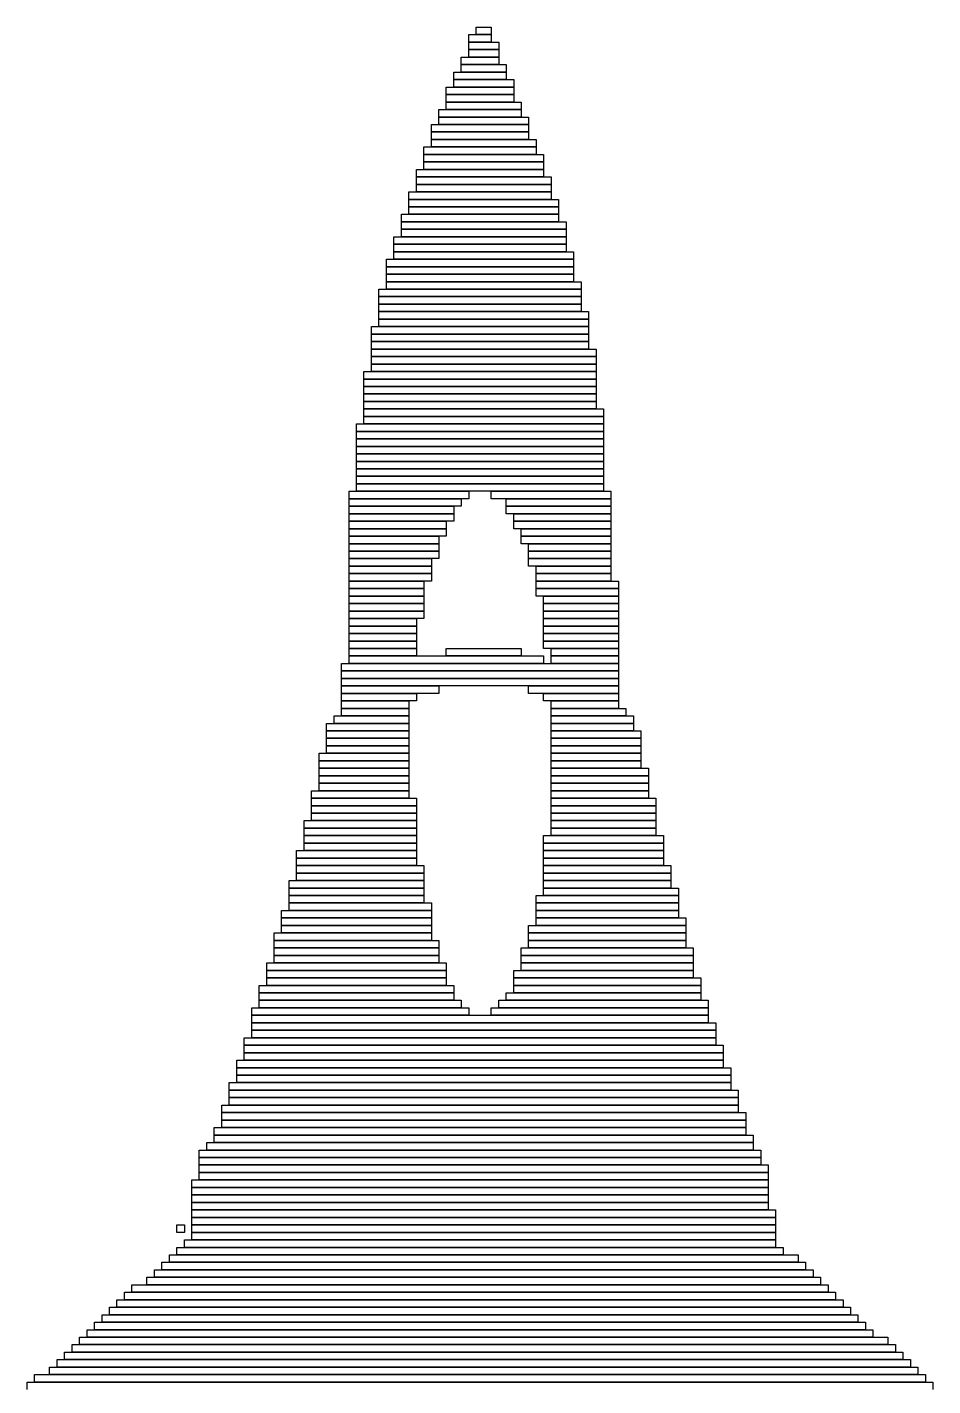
# Model space of a CAD drawing. Extents: x 370 to 653, y 331 to 693.
# Drawn here: x 451 to 572, y 511.5 to 693 of the extents above; entities that cross this region are included whole.
import ezdxf

# ---------------------------------------------------------------- set-up
doc = ezdxf.new("R2010")
doc.units = 0

msp = doc.modelspace()

# ---------------------------------------------------------------- linework, layer by layer
for p, q in [((510, 692), (513, 692)), ((510, 691), (510, 692)), ((511, 693), (513, 693)), ((511, 692), (511, 693)), ((513, 692), (511, 692)), ((513, 693), (513, 692)), ((513, 692), (513, 691)), ((513, 691), (510, 691)), ((510, 691), (514, 691)), ((510, 690), (510, 691)), ((514, 690), (510, 690)), ((510, 690), (514, 690)), ((510, 689), (510, 690)), ((514, 691), (514, 690)), ((514, 690), (514, 689)), ((509, 689), (514, 689)), ((509, 688), (509, 689)), ((514, 688), (509, 688)), ((509, 688), (515, 688)), ((509, 687), (509, 688)), ((514, 689), (510, 689)), ((514, 689), (514, 688)), ((515, 688), (515, 687)), ((508, 687), (515, 687)), ((508, 686), (508, 687)), ((515, 687), (509, 687)), ((515, 687), (515, 686)), ((507, 685), (516, 685)), ((507, 684), (507, 685)), ((515, 686), (508, 686)), ((508, 686), (516, 686)), ((508, 685), (508, 686)), ((516, 685), (508, 685)), ((516, 686), (516, 685)), ((516, 685), (516, 684)), ((516, 684), (507, 684)), ((507, 684), (516, 684)), ((507, 683), (507, 684)), ((516, 683), (507, 683)), ((507, 683), (517, 683)), ((507, 682), (507, 683)), ((516, 684), (516, 683)), ((517, 683), (517, 682)), ((506, 682), (517, 682)), ((506, 681), (506, 682)), ((517, 681), (506, 681)), ((506, 681), (518, 681)), ((506, 680), (506, 681)), ((517, 682), (507, 682)), ((517, 682), (517, 681)), ((518, 681), (518, 680)), ((505, 680), (518, 680)), ((505, 679), (505, 680)), ((518, 679), (505, 679)), ((505, 679), (518, 679)), ((505, 678), (505, 679)), ((518, 680), (506, 680)), ((518, 680), (518, 679)), ((518, 679), (518, 678)), ((504, 677), (519, 677)), ((504, 676), (504, 677)), ((518, 678), (505, 678)), ((505, 678), (519, 678)), ((505, 677), (505, 678)), ((519, 677), (505, 677)), ((519, 678), (519, 677)), ((519, 677), (519, 676)), ((519, 676), (504, 676)), ((504, 676), (520, 676)), ((504, 675), (504, 676)), ((520, 676), (520, 675)), ((503, 674), (520, 674)), ((503, 673), (503, 674)), ((520, 675), (504, 675)), ((504, 675), (520, 675)), ((504, 674), (504, 675)), ((520, 674), (504, 674)), ((520, 675), (520, 674)), ((520, 674), (520, 673)), ((520, 673), (503, 673)), ((503, 673), (521, 673)), ((503, 672), (503, 673)), ((521, 672), (503, 672)), ((503, 672), (521, 672)), ((503, 671), (503, 672)), ((521, 673), (521, 672)), ((521, 672), (521, 671)), ((502, 671), (521, 671)), ((502, 670), (502, 671)), ((521, 670), (502, 670)), ((502, 670), (522, 670)), ((502, 669), (502, 670)), ((521, 671), (503, 671)), ((521, 671), (521, 670)), ((522, 670), (522, 669)), ((501, 668), (522, 668)), ((501, 667), (501, 668)), ((522, 669), (502, 669)), ((502, 669), (522, 669)), ((502, 668), (502, 669)), ((522, 668), (502, 668)), ((522, 669), (522, 668)), ((522, 668), (522, 667)), ((522, 667), (501, 667)), ((501, 667), (523, 667)), ((501, 666), (501, 667)), ((523, 667), (523, 666)), ((500, 665), (523, 665)), ((500, 664), (500, 665)), ((523, 666), (501, 666)), ((501, 666), (523, 666)), ((501, 665), (501, 666)), ((523, 665), (501, 665)), ((523, 666), (523, 665)), ((523, 665), (523, 664)), ((523, 664), (500, 664)), ((500, 664), (523, 664)), ((500, 663), (500, 664)), ((523, 663), (500, 663)), ((500, 663), (524, 663)), ((500, 662), (500, 663)), ((523, 664), (523, 663)), ((524, 663), (524, 662)), ((499, 662), (524, 662)), ((499, 661), (499, 662)), ((524, 661), (499, 661)), ((499, 661), (524, 661)), ((499, 660), (499, 661)), ((524, 662), (500, 662)), ((524, 662), (524, 661)), ((524, 661), (524, 660)), ((524, 660), (499, 660)), ((499, 660), (524, 660)), ((499, 659), (499, 660)), ((524, 659), (499, 659)), ((499, 659), (525, 659)), ((499, 658), (499, 659)), ((524, 660), (524, 659)), ((525, 659), (525, 658)), ((498, 658), (525, 658)), ((498, 657), (498, 658)), ((525, 658), (499, 658)), ((525, 658), (525, 657)), ((525, 657), (498, 657)), ((498, 657), (525, 657)), ((498, 656), (498, 657)), ((525, 656), (498, 656)), ((498, 656), (525, 656)), ((498, 655), (498, 656)), ((525, 657), (525, 656)), ((525, 656), (525, 655)), ((525, 655), (498, 655)), ((498, 655), (526, 655)), ((498, 654), (498, 655)), ((526, 654), (498, 654)), ((498, 654), (526, 654)), ((498, 653), (498, 654)), ((526, 655), (526, 654)), ((526, 654), (526, 653)), ((497, 653), (526, 653)), ((497, 652), (497, 653)), ((526, 652), (497, 652)), ((497, 652), (526, 652)), ((497, 651), (497, 652)), ((526, 653), (498, 653)), ((526, 653), (526, 652)), ((526, 652), (526, 651)), ((526, 651), (497, 651)), ((497, 651), (526, 651)), ((497, 650), (497, 651)), ((526, 650), (497, 650)), ((497, 650), (527, 650)), ((497, 649), (497, 650)), ((526, 651), (526, 650)), ((527, 650), (527, 649)), ((527, 649), (497, 649)), ((497, 649), (527, 649)), ((497, 648), (497, 649)), ((527, 648), (497, 648)), ((497, 648), (527, 648)), ((497, 647), (497, 648)), ((527, 649), (527, 648)), ((527, 648), (527, 647)), ((496, 647), (527, 647)), ((496, 646), (496, 647)), ((527, 647), (497, 647)), ((527, 647), (527, 646)), ((527, 646), (496, 646)), ((496, 646), (527, 646)), ((496, 645), (496, 646)), ((527, 645), (496, 645)), ((496, 645), (527, 645)), ((496, 644), (496, 645)), ((527, 646), (527, 645)), ((527, 645), (527, 644)), ((527, 644), (496, 644)), ((496, 644), (527, 644)), ((496, 643), (496, 644)), ((527, 643), (496, 643)), ((496, 643), (527, 643)), ((496, 642), (496, 643)), ((527, 644), (527, 643)), ((527, 643), (527, 642)), ((527, 642), (496, 642)), ((496, 642), (528, 642)), ((496, 641), (496, 642)), ((528, 641), (496, 641)), ((496, 641), (528, 641)), ((496, 640), (496, 641)), ((528, 642), (528, 641)), ((528, 641), (528, 640)), ((495, 640), (528, 640)), ((495, 639), (495, 640)), ((528, 639), (495, 639)), ((495, 639), (528, 639)), ((495, 638), (495, 639)), ((528, 640), (496, 640)), ((528, 640), (528, 639)), ((528, 639), (528, 638)), ((528, 638), (495, 638)), ((495, 638), (528, 638)), ((495, 637), (495, 638)), ((528, 638), (528, 637)), ((528, 637), (495, 637)), ((495, 637), (528, 637)), ((495, 636), (495, 637)), ((528, 636), (495, 636)), ((495, 636), (528, 636)), ((495, 635), (495, 636)), ((528, 637), (528, 636)), ((528, 636), (528, 635)), ((528, 635), (495, 635)), ((495, 635), (528, 635)), ((495, 634), (495, 635)), ((528, 634), (495, 634)), ((495, 634), (528, 634)), ((495, 633), (495, 634)), ((528, 635), (528, 634)), ((528, 634), (528, 633)), ((528, 633), (495, 633)), ((495, 633), (528, 633)), ((495, 632), (495, 633)), ((528, 632), (495, 632)), ((495, 632), (528, 632)), ((495, 631), (495, 632)), ((528, 633), (528, 632)), ((528, 632), (528, 631)), ((494, 631), (510, 631)), ((494, 630), (494, 631)), ((510, 630), (494, 630)), ((494, 630), (509, 630)), ((494, 629), (494, 630)), ((528, 631), (495, 631)), ((509, 630), (509, 629)), ((510, 631), (510, 630)), ((513, 631), (529, 631)), ((513, 630), (513, 631)), ((529, 630), (513, 630)), ((515, 630), (529, 630)), ((515, 629), (515, 630)), ((529, 631), (529, 630)), ((529, 630), (529, 629)), ((509, 629), (494, 629)), ((494, 629), (508, 629)), ((494, 628), (494, 629)), ((508, 628), (494, 628)), ((494, 628), (508, 628)), ((494, 627), (494, 628)), ((508, 629), (508, 628)), ((508, 628), (508, 627)), ((529, 629), (515, 629)), ((515, 629), (529, 629)), ((515, 628), (515, 629)), ((529, 628), (515, 628)), ((516, 628), (529, 628)), ((516, 627), (516, 628)), ((529, 629), (529, 628)), ((529, 628), (529, 627)), ((508, 627), (494, 627)), ((494, 627), (507, 627)), ((494, 626), (494, 627)), ((507, 627), (507, 626)), ((529, 627), (516, 627)), ((516, 627), (529, 627)), ((516, 626), (516, 627)), ((529, 627), (529, 626)), ((507, 626), (494, 626)), ((494, 626), (507, 626)), ((494, 625), (494, 626)), ((507, 625), (494, 625)), ((494, 625), (506, 625)), ((494, 624), (494, 625)), ((506, 625), (506, 624)), ((507, 626), (507, 625)), ((529, 626), (516, 626)), ((517, 626), (529, 626)), ((517, 625), (517, 626)), ((529, 625), (517, 625)), ((517, 625), (529, 625)), ((517, 624), (517, 625)), ((529, 626), (529, 625)), ((529, 625), (529, 624)), ((506, 624), (494, 624)), ((494, 624), (506, 624)), ((494, 623), (494, 624)), ((506, 623), (494, 623)), ((494, 623), (506, 623)), ((494, 622), (494, 623)), ((506, 624), (506, 623)), ((506, 623), (506, 622)), ((529, 624), (517, 624)), ((518, 624), (529, 624)), ((518, 623), (518, 624)), ((529, 623), (518, 623)), ((518, 623), (529, 623)), ((518, 622), (518, 623)), ((529, 624), (529, 623)), ((529, 623), (529, 622)), ((506, 622), (494, 622)), ((494, 622), (505, 622)), ((494, 621), (494, 622)), ((505, 621), (494, 621)), ((494, 621), (505, 621)), ((494, 620), (494, 621)), ((505, 622), (505, 621)), ((505, 621), (505, 620)), ((529, 622), (518, 622)), ((518, 622), (529, 622)), ((518, 621), (518, 622)), ((529, 621), (518, 621)), ((519, 621), (529, 621)), ((519, 620), (519, 621)), ((529, 622), (529, 621)), ((529, 621), (529, 620)), ((505, 620), (494, 620)), ((494, 620), (505, 620)), ((494, 619), (494, 620)), ((505, 619), (494, 619)), ((494, 619), (504, 619)), ((494, 618), (494, 619)), ((504, 619), (504, 618)), ((505, 620), (505, 619)), ((529, 620), (519, 620)), ((519, 620), (529, 620)), ((519, 619), (519, 620)), ((529, 619), (519, 619)), ((519, 619), (530, 619)), ((519, 618), (519, 619)), ((529, 620), (529, 619)), ((530, 619), (530, 618)), ((504, 618), (494, 618)), ((494, 618), (504, 618)), ((494, 617), (494, 618)), ((504, 618), (504, 617)), ((530, 618), (519, 618)), ((519, 618), (530, 618)), ((519, 617), (519, 618)), ((530, 618), (530, 617)), ((504, 617), (494, 617)), ((494, 617), (504, 617)), ((494, 616), (494, 617)), ((504, 616), (494, 616)), ((494, 616), (504, 616)), ((494, 615), (494, 616)), ((504, 617), (504, 616)), ((504, 616), (504, 615)), ((530, 617), (519, 617)), ((520, 617), (530, 617)), ((520, 616), (520, 617)), ((530, 616), (520, 616)), ((520, 616), (530, 616)), ((520, 615), (520, 616)), ((530, 617), (530, 616)), ((530, 616), (530, 615)), ((504, 615), (494, 615)), ((494, 615), (504, 615)), ((494, 614), (494, 615)), ((504, 614), (494, 614)), ((494, 614), (503, 614)), ((494, 613), (494, 614)), ((503, 614), (503, 613)), ((504, 615), (504, 614)), ((530, 615), (520, 615)), ((520, 615), (530, 615)), ((520, 614), (520, 615)), ((530, 614), (520, 614)), ((520, 614), (530, 614)), ((520, 613), (520, 614)), ((530, 615), (530, 614)), ((530, 614), (530, 613)), ((503, 613), (494, 613)), ((494, 613), (503, 613)), ((494, 612), (494, 613)), ((503, 612), (494, 612)), ((494, 612), (503, 612)), ((494, 611), (494, 612)), ((503, 613), (503, 612)), ((503, 612), (503, 611)), ((530, 613), (520, 613)), ((520, 613), (530, 613)), ((520, 612), (520, 613)), ((530, 612), (520, 612)), ((520, 612), (530, 612)), ((520, 611), (520, 612)), ((530, 613), (530, 612)), ((530, 612), (530, 611)), ((503, 611), (494, 611)), ((494, 611), (503, 611)), ((494, 610), (494, 611)), ((503, 610), (494, 610)), ((494, 610), (503, 610)), ((494, 609), (494, 610)), ((503, 611), (503, 610)), ((503, 610), (503, 609)), ((507, 610), (517, 610)), ((507, 609), (507, 610)), ((517, 610), (517, 609)), ((530, 611), (520, 611)), ((520, 611), (530, 611)), ((520, 610), (520, 611)), ((530, 610), (520, 610)), ((521, 610), (530, 610)), ((521, 609), (521, 610)), ((530, 611), (530, 610)), ((530, 610), (530, 609)), ((503, 609), (494, 609)), ((494, 609), (520, 609)), ((494, 608), (494, 609)), ((517, 609), (507, 609)), ((520, 609), (520, 608)), ((530, 609), (521, 609)), ((521, 609), (530, 609)), ((521, 608), (521, 609)), ((530, 609), (530, 608)), ((493, 608), (530, 608)), ((493, 607), (493, 608)), ((530, 607), (493, 607)), ((493, 607), (530, 607)), ((493, 606), (493, 607)), ((520, 608), (494, 608)), ((530, 608), (521, 608)), ((530, 608), (530, 607)), ((530, 607), (530, 606)), ((530, 606), (493, 606)), ((493, 606), (530, 606)), ((493, 605), (493, 606)), ((530, 605), (493, 605)), ((493, 605), (506, 605)), ((493, 604), (493, 605)), ((506, 605), (506, 604)), ((518, 605), (530, 605)), ((518, 604), (518, 605)), ((530, 606), (530, 605)), ((530, 605), (530, 604)), ((506, 604), (493, 604)), ((493, 604), (503, 604)), ((493, 603), (493, 604)), ((503, 603), (493, 603)), ((493, 603), (502, 603)), ((493, 602), (493, 603)), ((502, 603), (502, 602)), ((503, 604), (503, 603)), ((530, 604), (518, 604)), ((520, 604), (530, 604)), ((520, 603), (520, 604)), ((530, 603), (520, 603)), ((521, 603), (530, 603)), ((521, 602), (521, 603)), ((530, 604), (530, 603)), ((530, 603), (530, 602)), ((492, 601), (502, 601)), ((492, 600), (492, 601)), ((502, 602), (493, 602)), ((493, 602), (502, 602)), ((493, 601), (493, 602)), ((502, 601), (493, 601)), ((502, 602), (502, 601)), ((502, 601), (502, 600)), ((530, 602), (521, 602)), ((521, 602), (531, 602)), ((521, 601), (521, 602)), ((531, 601), (521, 601)), ((521, 601), (532, 601)), ((521, 600), (521, 601)), ((531, 602), (531, 601)), ((532, 601), (532, 600)), ((491, 600), (502, 600)), ((491, 599), (491, 600)), ((502, 599), (491, 599)), ((491, 599), (502, 599)), ((491, 598), (491, 599)), ((502, 600), (492, 600)), ((502, 600), (502, 599)), ((502, 599), (502, 598)), ((532, 600), (521, 600)), ((521, 600), (532, 600)), ((521, 599), (521, 600)), ((532, 599), (521, 599)), ((521, 599), (533, 599)), ((521, 598), (521, 599)), ((532, 600), (532, 599)), ((533, 599), (533, 598)), ((502, 598), (491, 598)), ((491, 598), (502, 598)), ((491, 597), (491, 598)), ((502, 598), (502, 597)), ((533, 598), (521, 598)), ((521, 598), (533, 598)), ((521, 597), (521, 598)), ((533, 598), (533, 597)), ((490, 596), (502, 596)), ((490, 595), (490, 596)), ((502, 597), (491, 597)), ((491, 597), (502, 597)), ((491, 596), (491, 597)), ((502, 596), (491, 596)), ((502, 597), (502, 596)), ((502, 596), (502, 595)), ((533, 597), (521, 597)), ((521, 597), (533, 597)), ((521, 596), (521, 597)), ((533, 596), (521, 596)), ((521, 596), (533, 596)), ((521, 595), (521, 596)), ((533, 597), (533, 596)), ((533, 596), (533, 595)), ((502, 595), (490, 595)), ((490, 595), (502, 595)), ((490, 594), (490, 595)), ((502, 594), (490, 594)), ((490, 594), (502, 594)), ((490, 593), (490, 594)), ((502, 595), (502, 594)), ((502, 594), (502, 593)), ((533, 595), (521, 595)), ((521, 595), (533, 595)), ((521, 594), (521, 595)), ((533, 594), (521, 594)), ((521, 594), (534, 594)), ((521, 593), (521, 594)), ((533, 595), (533, 594)), ((534, 594), (534, 593)), ((502, 593), (490, 593)), ((490, 593), (502, 593)), ((490, 592), (490, 593)), ((502, 592), (490, 592)), ((490, 592), (502, 592)), ((490, 591), (490, 592)), ((502, 593), (502, 592)), ((502, 592), (502, 591)), ((534, 593), (521, 593)), ((521, 593), (534, 593)), ((521, 592), (521, 593)), ((534, 592), (521, 592)), ((521, 592), (534, 592)), ((521, 591), (521, 592)), ((534, 593), (534, 592)), ((534, 592), (534, 591)), ((489, 591), (502, 591)), ((489, 590), (489, 591)), ((502, 590), (489, 590)), ((489, 590), (503, 590)), ((489, 589), (489, 590)), ((502, 591), (490, 591)), ((502, 591), (502, 590)), ((503, 590), (503, 589)), ((534, 591), (521, 591)), ((521, 591), (534, 591)), ((521, 590), (521, 591)), ((534, 590), (521, 590)), ((521, 590), (535, 590)), ((521, 589), (521, 590)), ((534, 591), (534, 590)), ((535, 590), (535, 589)), ((503, 589), (489, 589)), ((489, 589), (503, 589)), ((489, 588), (489, 589)), ((503, 589), (503, 588)), ((535, 589), (521, 589)), ((521, 589), (535, 589)), ((521, 588), (521, 589)), ((535, 589), (535, 588)), ((488, 587), (503, 587)), ((488, 586), (488, 587)), ((503, 588), (489, 588)), ((489, 588), (503, 588)), ((489, 587), (489, 588)), ((503, 587), (489, 587)), ((503, 588), (503, 587)), ((503, 587), (503, 586)), ((535, 588), (521, 588)), ((521, 588), (535, 588)), ((521, 587), (521, 588)), ((535, 587), (521, 587)), ((521, 587), (535, 587)), ((521, 586), (521, 587)), ((535, 588), (535, 587)), ((535, 587), (535, 586)), ((503, 586), (488, 586)), ((488, 586), (503, 586)), ((488, 585), (488, 586)), ((503, 585), (488, 585)), ((488, 585), (503, 585)), ((488, 584), (488, 585)), ((503, 586), (503, 585)), ((503, 585), (503, 584)), ((520, 585), (536, 585)), ((520, 584), (520, 585)), ((535, 586), (521, 586)), ((521, 586), (535, 586)), ((521, 585), (521, 586)), ((535, 585), (521, 585)), ((535, 586), (535, 585)), ((536, 585), (536, 584)), ((487, 583), (503, 583)), ((487, 582), (487, 583)), ((503, 584), (488, 584)), ((488, 584), (503, 584)), ((488, 583), (488, 584)), ((503, 583), (488, 583)), ((503, 584), (503, 583)), ((503, 583), (503, 582)), ((536, 584), (520, 584)), ((520, 584), (536, 584)), ((520, 583), (520, 584)), ((536, 583), (520, 583)), ((520, 583), (536, 583)), ((520, 582), (520, 583)), ((536, 584), (536, 583)), ((536, 583), (536, 582)), ((503, 582), (487, 582)), ((487, 582), (503, 582)), ((487, 581), (487, 582)), ((503, 581), (487, 581)), ((487, 581), (504, 581)), ((487, 580), (487, 581)), ((503, 582), (503, 581)), ((504, 581), (504, 580)), ((536, 582), (520, 582)), ((520, 582), (536, 582)), ((520, 581), (520, 582)), ((536, 581), (520, 581)), ((520, 581), (537, 581)), ((520, 580), (520, 581)), ((536, 582), (536, 581)), ((537, 581), (537, 580)), ((486, 579), (504, 579)), ((486, 578), (486, 579)), ((504, 580), (487, 580)), ((487, 580), (504, 580)), ((487, 579), (487, 580)), ((504, 579), (487, 579)), ((504, 580), (504, 579)), ((504, 579), (504, 578)), ((537, 580), (520, 580)), ((520, 580), (537, 580)), ((520, 579), (520, 580)), ((537, 579), (520, 579)), ((520, 579), (537, 579)), ((520, 578), (520, 579)), ((537, 580), (537, 579)), ((537, 579), (537, 578)), ((504, 578), (486, 578)), ((486, 578), (504, 578)), ((486, 577), (486, 578)), ((504, 578), (504, 577)), ((537, 578), (520, 578)), ((520, 578), (538, 578)), ((520, 577), (520, 578)), ((538, 578), (538, 577)), ((504, 577), (486, 577)), ((486, 577), (504, 577)), ((486, 576), (486, 577)), ((504, 576), (486, 576)), ((486, 576), (505, 576)), ((486, 575), (486, 576)), ((504, 577), (504, 576)), ((505, 576), (505, 575)), ((519, 577), (538, 577)), ((519, 576), (519, 577)), ((538, 576), (519, 576)), ((519, 576), (538, 576)), ((519, 575), (519, 576)), ((538, 577), (520, 577)), ((538, 577), (538, 576)), ((538, 576), (538, 575)), ((485, 575), (505, 575)), ((485, 574), (485, 575)), ((505, 574), (485, 574)), ((485, 574), (505, 574)), ((485, 573), (485, 574)), ((505, 575), (486, 575)), ((505, 575), (505, 574)), ((505, 574), (505, 573)), ((538, 575), (519, 575)), ((519, 575), (538, 575)), ((519, 574), (519, 575)), ((538, 574), (519, 574)), ((519, 574), (539, 574)), ((519, 573), (519, 574)), ((538, 575), (538, 574)), ((539, 574), (539, 573)), ((484, 572), (505, 572)), ((484, 571), (484, 572)), ((505, 573), (485, 573)), ((485, 573), (505, 573)), ((485, 572), (485, 573)), ((505, 572), (485, 572)), ((505, 573), (505, 572)), ((505, 572), (505, 571)), ((518, 573), (539, 573)), ((518, 572), (518, 573)), ((539, 572), (518, 572)), ((518, 572), (539, 572)), ((518, 571), (518, 572)), ((539, 573), (519, 573)), ((539, 573), (539, 572)), ((539, 572), (539, 571)), ((505, 571), (484, 571)), ((484, 571), (506, 571)), ((484, 570), (484, 571)), ((506, 570), (484, 570)), ((484, 570), (506, 570)), ((484, 569), (484, 570)), ((506, 571), (506, 570)), ((506, 570), (506, 569)), ((517, 570), (540, 570)), ((517, 569), (517, 570)), ((539, 571), (518, 571)), ((518, 571), (539, 571)), ((518, 570), (518, 571)), ((539, 570), (518, 570)), ((539, 571), (539, 570)), ((540, 570), (540, 569)), ((506, 569), (484, 569)), ((484, 569), (506, 569)), ((484, 568), (484, 569)), ((506, 569), (506, 568)), ((540, 569), (517, 569)), ((517, 569), (540, 569)), ((517, 568), (517, 569)), ((540, 569), (540, 568)), ((483, 568), (507, 568)), ((483, 567), (483, 568)), ((507, 567), (483, 567)), ((483, 567), (507, 567)), ((483, 566), (483, 567)), ((506, 568), (484, 568)), ((507, 568), (507, 567)), ((507, 567), (507, 566)), ((516, 567), (540, 567)), ((516, 566), (516, 567)), ((540, 568), (517, 568)), ((517, 568), (540, 568)), ((517, 567), (517, 568)), ((540, 567), (517, 567)), ((540, 568), (540, 567)), ((540, 567), (540, 566)), ((482, 565), (508, 565)), ((482, 564), (482, 565)), ((507, 566), (483, 566)), ((483, 566), (507, 566)), ((483, 565), (483, 566)), ((507, 565), (483, 565)), ((507, 566), (507, 565)), ((508, 565), (508, 564)), ((540, 566), (516, 566)), ((516, 566), (541, 566)), ((516, 565), (516, 566)), ((541, 565), (516, 565)), ((516, 565), (541, 565)), ((516, 564), (516, 565)), ((541, 566), (541, 565)), ((541, 565), (541, 564)), ((508, 564), (482, 564)), ((482, 564), (508, 564)), ((482, 563), (482, 564)), ((508, 563), (482, 563)), ((482, 563), (509, 563)), ((482, 562), (482, 563)), ((508, 564), (508, 563)), ((509, 563), (509, 562)), ((514, 563), (542, 563)), ((514, 562), (514, 563)), ((515, 564), (541, 564)), ((515, 563), (515, 564)), ((541, 563), (515, 563)), ((541, 564), (516, 564)), ((541, 564), (541, 563)), ((542, 563), (542, 562)), ((481, 562), (510, 562)), ((481, 561), (481, 562)), ((510, 561), (481, 561)), ((481, 561), (542, 561)), ((481, 560), (481, 561)), ((509, 562), (482, 562)), ((510, 562), (510, 561)), ((513, 562), (542, 562)), ((513, 561), (513, 562)), ((542, 561), (513, 561)), ((542, 562), (514, 562)), ((542, 562), (542, 561)), ((542, 561), (542, 560)), ((542, 560), (481, 560)), ((481, 560), (543, 560)), ((481, 559), (481, 560)), ((543, 560), (543, 559)), ((480, 558), (543, 558)), ((480, 557), (480, 558)), ((543, 559), (481, 559)), ((481, 559), (543, 559)), ((481, 558), (481, 559)), ((543, 558), (481, 558)), ((543, 559), (543, 558)), ((543, 558), (543, 557)), ((543, 557), (480, 557)), ((480, 557), (544, 557)), ((480, 556), (480, 557)), ((544, 556), (480, 556)), ((480, 556), (544, 556)), ((480, 555), (480, 556)), ((544, 557), (544, 556)), ((544, 556), (544, 555)), ((479, 555), (544, 555)), ((479, 554), (479, 555)), ((544, 554), (479, 554)), ((479, 554), (545, 554)), ((479, 553), (479, 554)), ((544, 555), (480, 555)), ((544, 555), (544, 554)), ((545, 554), (545, 553)), ((478, 552), (545, 552)), ((478, 551), (478, 552)), ((545, 553), (479, 553)), ((479, 553), (545, 553)), ((479, 552), (479, 553)), ((545, 552), (479, 552)), ((545, 553), (545, 552)), ((545, 552), (545, 551)), ((545, 551), (478, 551)), ((478, 551), (546, 551)), ((478, 550), (478, 551)), ((546, 550), (478, 550)), ((478, 550), (546, 550)), ((478, 549), (478, 550)), ((546, 551), (546, 550)), ((546, 550), (546, 549)), ((477, 549), (546, 549)), ((477, 548), (477, 549)), ((546, 549), (478, 549)), ((546, 549), (546, 548)), ((546, 548), (477, 548)), ((477, 548), (547, 548)), ((477, 547), (477, 548)), ((547, 547), (477, 547)), ((477, 547), (547, 547)), ((477, 546), (477, 547)), ((547, 548), (547, 547)), ((547, 547), (547, 546)), ((476, 546), (547, 546)), ((476, 545), (476, 546)), ((547, 545), (476, 545)), ((476, 545), (548, 545)), ((476, 544), (476, 545)), ((547, 546), (477, 546)), ((547, 546), (547, 545)), ((548, 545), (548, 544)), ((474, 543), (549, 543)), ((474, 542), (474, 543)), ((475, 544), (548, 544)), ((475, 543), (475, 544)), ((548, 543), (475, 543)), ((548, 544), (476, 544)), ((548, 544), (548, 543)), ((549, 543), (549, 542)), ((549, 542), (474, 542)), ((474, 542), (549, 542)), ((474, 541), (474, 542)), ((549, 541), (474, 541)), ((474, 541), (550, 541)), ((474, 540), (474, 541)), ((549, 542), (549, 541)), ((550, 541), (550, 540)), ((550, 540), (474, 540)), ((474, 540), (550, 540)), ((474, 539), (474, 540)), ((550, 540), (550, 539)), ((473, 539), (550, 539)), ((473, 538), (473, 539)), ((550, 538), (473, 538)), ((473, 538), (550, 538)), ((473, 537), (473, 538)), ((550, 539), (474, 539)), ((550, 539), (550, 538)), ((550, 538), (550, 537)), ((550, 537), (473, 537)), ((473, 537), (550, 537)), ((473, 536), (473, 537)), ((550, 536), (473, 536)), ((473, 536), (550, 536)), ((473, 535), (473, 536)), ((550, 537), (550, 536)), ((550, 536), (550, 535)), ((550, 535), (473, 535)), ((473, 535), (551, 535)), ((473, 534), (473, 535)), ((551, 534), (473, 534)), ((473, 534), (551, 534)), ((473, 533), (473, 534)), ((551, 535), (551, 534)), ((551, 534), (551, 533)), ((471, 533), (472, 533)), ((471, 532), (471, 533)), ((472, 532), (471, 532)), ((472, 533), (472, 532)), ((551, 533), (473, 533)), ((473, 533), (551, 533)), ((473, 532), (473, 533)), ((551, 532), (473, 532)), ((473, 532), (551, 532)), ((473, 531), (473, 532)), ((551, 533), (551, 532)), ((551, 532), (551, 531)), ((471, 530), (552, 530)), ((471, 529), (471, 530)), ((472, 531), (551, 531)), ((472, 530), (472, 531)), ((551, 530), (472, 530)), ((551, 531), (473, 531)), ((551, 531), (551, 530)), ((552, 530), (552, 529)), ((470, 529), (554, 529)), ((470, 528), (470, 529)), ((552, 529), (471, 529)), ((554, 529), (554, 528)), ((468, 527), (556, 527)), ((468, 526), (468, 527)), ((469, 528), (555, 528)), ((469, 527), (469, 528)), ((555, 527), (469, 527)), ((554, 528), (470, 528)), ((555, 528), (555, 527)), ((556, 527), (556, 526)), ((465, 525), (558, 525)), ((465, 524), (465, 525)), ((467, 526), (557, 526)), ((467, 525), (467, 526)), ((557, 525), (467, 525)), ((556, 526), (468, 526)), ((557, 526), (557, 525)), ((558, 525), (558, 524)), ((463, 523), (560, 523)), ((463, 522), (463, 523)), ((464, 524), (559, 524)), ((464, 523), (464, 524)), ((559, 523), (464, 523)), ((558, 524), (465, 524)), ((559, 524), (559, 523)), ((560, 523), (560, 522)), ((461, 521), (562, 521)), ((461, 520), (461, 521)), ((462, 522), (561, 522)), ((462, 521), (462, 522)), ((561, 521), (462, 521)), ((560, 522), (463, 522)), ((561, 522), (561, 521)), ((562, 521), (562, 520)), ((460, 520), (563, 520)), ((460, 519), (460, 520)), ((562, 520), (461, 520)), ((563, 520), (563, 519)), ((458, 518), (566, 518)), ((458, 517), (458, 518)), ((459, 519), (564, 519)), ((459, 518), (459, 519)), ((564, 518), (459, 518)), ((563, 519), (460, 519)), ((564, 519), (564, 518)), ((566, 518), (566, 517)), ((456, 516), (568, 516)), ((456, 515), (456, 516)), ((457, 517), (567, 517)), ((457, 516), (457, 517)), ((567, 516), (457, 516)), ((566, 517), (458, 517)), ((567, 517), (567, 516)), ((568, 516), (568, 515)), ((454, 514), (570, 514)), ((454, 513), (454, 514)), ((455, 515), (569, 515)), ((455, 514), (455, 515)), ((569, 514), (455, 514)), ((568, 515), (456, 515)), ((569, 515), (569, 514)), ((570, 514), (570, 513)), ((451, 512), (572, 512)), ((451, 511), (451, 512)), ((452, 513), (571, 513)), ((452, 512), (452, 513)), ((571, 512), (452, 512)), ((570, 513), (454, 513)), ((571, 513), (571, 512)), ((572, 512), (572, 511))]:
    msp.add_line(p, q)

doc.saveas('drawing.dxf')
